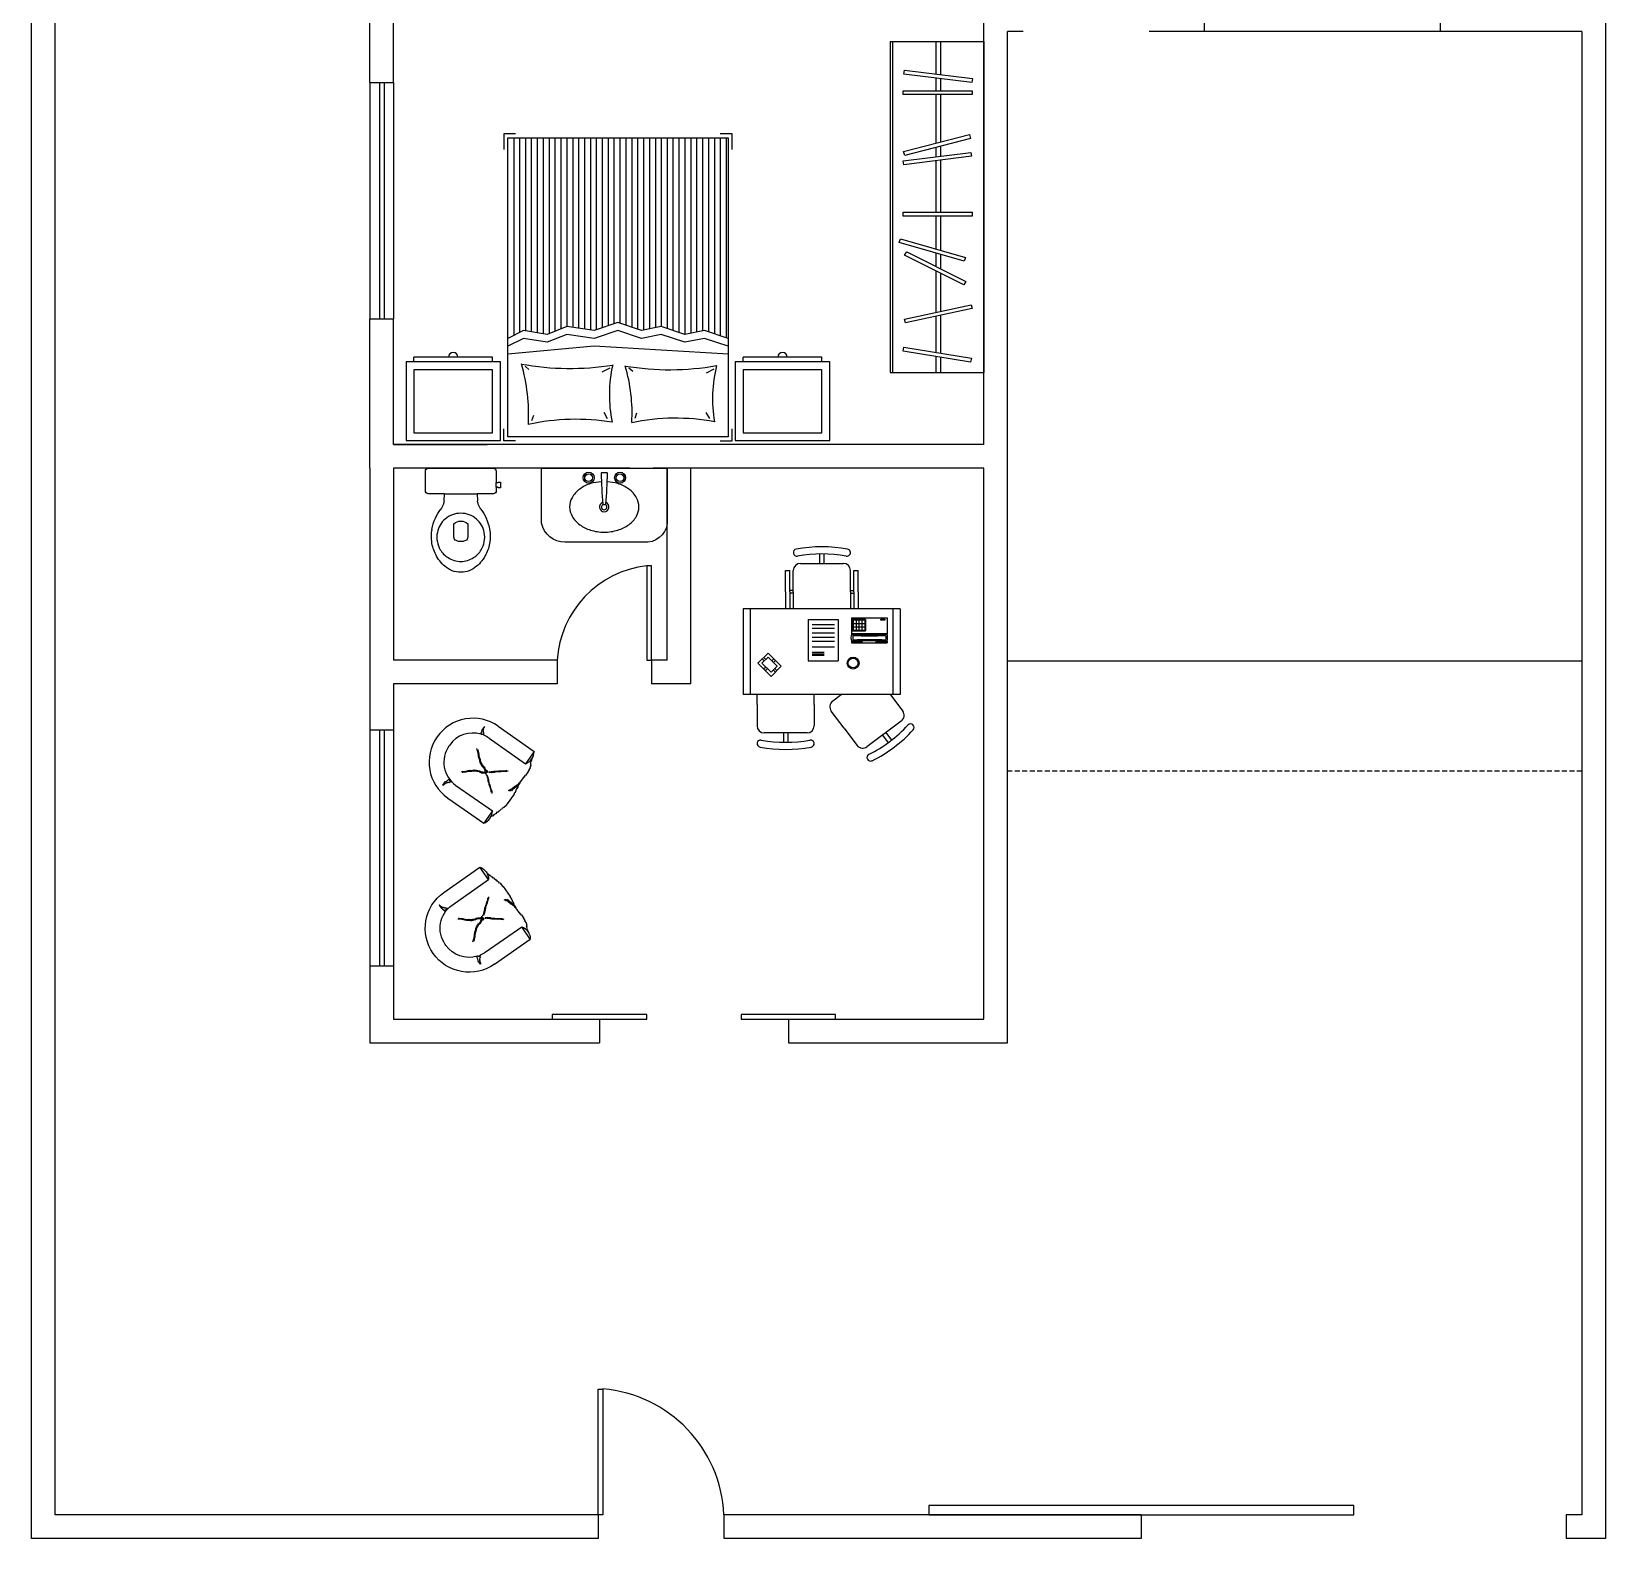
# Model space of a CAD drawing. Header units: metres. Extents: x 5374 to 19439, y 1840 to 7214.
# Drawn here: x 18439 to 19439, y 4831 to 5789 of the extents above; entities that cross this region are included whole.
import ezdxf

# ---------------------------------------------------------------- set-up
doc = ezdxf.new("R2010")
doc.units = ezdxf.units.M
doc.linetypes.add('HIDDEN2', pattern=[4.7625, 3.175, -1.5875])
for name, color, linetype in [('01', 1, 'Continuous'), ('02', 2, 'Continuous'), ('03', 3, 'Continuous'), ('06', 6, 'Continuous'), ('Block1', 1, 'Continuous'), ('Block2', 2, 'Continuous')]:
    doc.layers.add(name, color=color, linetype=linetype)

# ---------------------------------------------------------------- blocks, each defined once
blk = doc.blocks.new('CamaCasal001')
for p, q in [((-65, -3), (-72.5, -3)), ((-72.5, -3), (-72.5, -10.5)), ((65, -3), (72.5, -3)), ((72.5, -3), (72.5, -10.5)), ((-58.4, -17.1), (-56.1, -21)), ((-10.9, -17.3), (-12.1, -20.6)), ((6.7, -16.9), (8.8, -20.9)), ((54.7, -15.9), (53.4, -19.2)), ((-60.9, -48.5), (-56.1, -45.8)), ((-7, -49.2), (-9.5, -47.1)), ((5.2, -49.1), (10.1, -46.6)), ((59, -50.4), (56.6, -48.2)), ((-70, -58), (15, -63)), ((15, -63), (70, -58)), ((-70, -63), (-55, -68)), ((-70, -68), (-55, -73)), ((-68.8, -195.5), (-68.8, -68.4)), ((-65, -195.5), (-65, -69.7)), ((-55, -68), (-42.5, -65.5)), ((-42.5, -65.5), (-27.5, -70.5)), ((-27.5, -70.5), (-15, -68)), ((-15, -68), (0, -73)), ((0, -73), (15, -68)), ((15, -68), (32.5, -70.5)), ((32.5, -70.5), (45, -65.5)), ((45, -65.5), (60, -68)), ((60, -68), (70, -63)), ((60, -73), (70, -68)), ((66.2, -195.5), (66.2, -69.9)), ((-61.3, -195.5), (-61.3, -70.9)), ((-57.5, -195.5), (-57.5, -72.2)), ((-55, -73), (-42.5, -70.5)), ((-53.8, -195.5), (-53.8, -72.8)), ((-50, -195.5), (-50, -72)), ((-46.3, -195.5), (-46.3, -71.3)), ((-42.5, -70.5), (-27.5, -75.5)), ((-42.5, -195.5), (-42.5, -70.5)), ((-38.8, -195.5), (-38.8, -71.8)), ((-35, -195.5), (-35, -73)), ((-31.3, -195.5), (-31.3, -74.3)), ((-27.5, -75.5), (-15, -73)), ((-27.5, -195.5), (-27.5, -75.5)), ((-23.8, -195.5), (-23.8, -74.8)), ((-20, -195.5), (-20, -74)), ((-16.3, -195.5), (-16.3, -73.3)), ((-15, -73), (0, -78)), ((-12.5, -195.5), (-12.5, -73.8)), ((-8.8, -195.5), (-8.8, -75.1)), ((-5, -195.5), (-5, -76.3)), ((-1.3, -195.5), (-1.3, -77.6)), ((0, -78), (15, -73)), ((2.5, -195.5), (2.5, -77.2)), ((6.2, -195.5), (6.2, -75.9)), ((10, -195.5), (10, -74.7)), ((13.7, -195.5), (13.7, -73.4)), ((15, -73), (32.5, -75.5)), ((17.5, -195.5), (17.5, -73.4)), ((21.2, -195.5), (21.2, -73.9)), ((25, -195.5), (25, -74.4)), ((28.7, -195.5), (28.7, -75)), ((32.5, -75.5), (45, -70.5)), ((32.5, -195.5), (32.5, -75.5)), ((36.2, -195.5), (36.2, -74)), ((40, -195.5), (40, -72.5)), ((43.7, -195.5), (43.7, -71)), ((45, -70.5), (60, -73)), ((47.5, -195.5), (47.5, -70.9)), ((51.2, -195.5), (51.2, -71.5)), ((55, -195.5), (55, -72.2)), ((58.7, -195.5), (58.7, -72.8)), ((62.5, -195.5), (62.5, -71.8)), ((-72.5, -188), (-72.5, -198)), ((72.5, -198), (72.5, -188)), ((-72.5, -198), (-65, -198)), ((65, -198), (72.5, -198))]:
    blk.add_line(p, q)
blk.add_lwpolyline([(-70, -5.5), (70, -5.5), (70, -195.5), (-70, -195.5)], close=True)
for centre, radius, start, end in [((-144.2, -30), 84.1, 345.7287, 10.2181), ((-36.5, 118.4), 135.7, 259.4205, 281.7815), ((89.6, -21.2), 98.6, 176.1219, 197.2683), ((-82.6, -32), 88, 347.3997, 11.3333), ((26.7, 122.4), 139, 260.4676, 282.5636), ((170, -19.8), 113.3, 176.7024, 196.4311), ((-33, -219.8), 171.7, 80.4985, 99.9759), ((30.4, -220.6), 171.7, 79.6119, 99.0947)]:
    blk.add_arc(centre, radius, start, end)
blk = doc.blocks.new('Criado006')
for p, q in [((-30, 53), (-30, 3)), ((30, 53), (-30, 53)), ((-25, 53), (-25, 56)), ((25, 56), (-25, 56)), ((25, 53), (25, 56)), ((30, 3), (30, 53)), ((25, 48), (-25, 48)), ((-25, 48), (-25, 8)), ((25, 8), (25, 48)), ((-30, 3), (30, 3)), ((-25, 8), (25, 8))]:
    blk.add_line(p, q)
blk.add_arc((0, 56), 3, 0, 180)
blk = doc.blocks.new('Lavatorio008')
blk.add_lwpolyline([(-1.9, -8.6, 0.05843), (-8.8, -9.8, 0.08425), (-15.6, -13.2, 0.10647), (-20.5, -18.7, 0.13016), (-22.1, -24.6, 0.13016), (-20.5, -30.4, 0.10647), (-15.6, -35.9, 0.08425), (-8.8, -39.3, 0.07328), (-0.1, -40.6, 0.07328), (8.6, -39.3, 0.08425), (15.5, -35.9, 0.10647), (20.4, -30.4, 0.13016), (21.9, -24.6, 0.13016), (20.4, -18.7, 0.10647), (15.5, -13.2, 0.08425), (8.6, -9.8, 0.05711), (1.9, -8.6)], format="xyb")
blk.add_lwpolyline([(-1, -22.8, 0.38969), (-0.8, -23), (0, -23), (0.8, -23, 0.38969), (1, -22.8, 0.01723), (2, -3.2, 0.41877), (1.8, -3), (0, -3), (-1.8, -3, 0.41877), (-2, -3.2, 0.01723)], format="xyb", close=True)
for centre, radius in [((-10, -6), 3.5), ((-10, -6), 2.5), ((-10, -6), 2.4), ((10, -6), 3.5), ((10, -6), 2.5), ((10, -6), 2.4)]:
    blk.add_circle(centre, radius)
for radius, start, end in [(3, 109.9848, 66.8451), (1.75, 116.7599, 62.2389)]:
    blk.add_arc((-0.1, -24.6), radius, start, end)
blk = doc.blocks.new('Vaso003c')
for p, q in [((3, 20.7), (3, -20.7)), ((12.1, 22.5), (4.8, 22.5)), ((15.1, 22.5), (12.1, 22.5)), ((17.4, 22.5), (15.1, 22.5)), ((19.2, 10.3), (19.2, 20.7)), ((23.8, 10.6), (19.2, 10.3)), ((19.2, -20.7), (19.2, -10.3)), ((19.2, -10.3), (23.8, -10.6)), ((4.8, -22.5), (12.1, -22.5)), ((12.1, -23.7), (11.8, -23.7)), ((11.8, -23.7), (11.8, -25.2)), ((11.8, -25.2), (13.6, -25.2)), ((12.1, -22.5), (12.1, -23.7)), ((13.6, -25.2), (15.4, -25.2)), ((15.1, -23.7), (15.1, -22.5)), ((15.1, -22.5), (17.4, -22.5)), ((15.4, -23.7), (15.1, -23.7)), ((15.4, -25.2), (15.4, -23.7))]:
    blk.add_line(p, q)
for points in [[(19.2, 10.3), (19.2, 0), (19.2, -10.3)], [(15.1, -22.5), (12.1, -22.5)]]:
    blk.add_lwpolyline(points)
for points in [[(31.6, 0, -0.18052), (35.3, 10, -0.16716), (43.8, 14.9, -0.1), (49.8, 14.9, -0.09629), (54.8, 13, -0.13332), (59.8, 8.1, -0.15089), (62.2, 0, -0.15089), (59.8, -8.1, -0.13332), (54.8, -13, -0.09629), (49.8, -14.9, -0.1), (43.8, -14.9, -0.16716), (35.3, -10, -0.18052)], [(49, 3, 0.27698), (46.8, 4.4), (38.3, 4.4, 0.39326), (38.3, -4.5), (46.8, -4.5, 0.27698), (49, -3, 0.2)]]:
    blk.add_lwpolyline(points, format="xyb", close=True)
for centre, radius, start, end in [((4.8, 20.7), 1.79, 89.5929, 180.3396), ((17.4, 20.7), 1.82, 0.5732, 92.5231), ((20.1, 31.8), 21.5, 279.9541, 285.4067), ((20.9, 25.4), 15.1, 288.9102, 302.8225), ((45.6, -8.5), 26.9, 113.7212, 127.9102), ((46.4, -8.5), 27.2, 99.682, 115.2124), ((46.4, -4.6), 23.3, 81.5468, 101.3173), ((46.4, -6.1), 24.8, 62.5846, 82.0561), ((46.7, -5.9), 24.5, 40.581, 63.0371), ((53.9, 0), 15.2, 0.1765, 41.4371), ((46.7, 5.9), 24.5, 296.9629, 319.419), ((53.9, 0), 15.2, 318.5629, 359.8235), ((20.1, -31.8), 21.5, 74.5933, 80.0459), ((20.9, -25.4), 15.1, 57.1775, 71.0898), ((45.6, 8.5), 26.9, 232.0898, 246.2788), ((46.4, 8.5), 27.2, 244.7876, 260.318), ((46.4, 4.6), 23.3, 258.6827, 278.4532), ((46.4, 6.1), 24.8, 277.9439, 297.4154), ((4.8, -20.7), 1.79, 179.6604, 270.4071), ((17.4, -20.7), 1.82, 267.4769, 359.4268)]:
    blk.add_arc(centre, radius, start, end)
blk = doc.blocks.new('Armario015')
for p, q in [((125, 59.5), (-119.6, 59.5)), ((-119.6, 0), (-119.6, 59.5)), ((125, 0), (125, 59.5)), ((-108.3, 32), (-119.6, 32)), ((-77.3, 32), (-105.3, 32)), ((-77.3, 32), (-105.3, 32)), ((-46.3, 32), (-74.2, 32)), ((-32.3, 32), (-42.9, 32)), ((-4.1, 32), (-29.2, 32)), ((37.3, 32), (-1.1, 32)), ((47.6, 32), (40.3, 32)), ((85.8, 32), (50.7, 32)), ((97.6, 32), (88.7, 32)), ((125, 32), (100.6, 32)), ((-107.7, 29), (-119.6, 29)), ((-107.7, 29), (-119.6, 29)), ((-78, 29), (-104.7, 29)), ((-78, 29), (-104.7, 29)), ((-44.6, 29), (-75, 29)), ((-31.3, 29), (-41.1, 29)), ((-4.1, 29), (-28.2, 29)), ((36.9, 29), (-1.1, 29)), ((46.7, 29), (39.8, 29)), ((85.8, 29), (49.8, 29)), ((98, 29), (88.7, 29)), ((125, 29), (101, 29)), ((125, 1.5), (-119.6, 1.5)), ((125, 0), (-119.6, 0))]:
    blk.add_line(p, q)
for points in [[(-103.8, 8.2), (-100.9, 8.7), (-109, 51.6), (-111.9, 51.1)], [(-82.8, 9.8), (-80, 9), (-69.4, 51.4), (-72.3, 52.1)], [(-4.1, 8.3), (-1.1, 8.3), (-1.1, 52), (-4.1, 52)], [(33.8, 8.6), (36.8, 8.2), (43.1, 51.3), (40.2, 51.7)], [(40.9, 9.3), (43.7, 8.5), (56.2, 50.3), (53.4, 51.1)], [(85.8, 8.3), (88.7, 8.3), (88.7, 52), (85.8, 52)], [(100.9, 8.6), (103.8, 9), (97.7, 52.2), (94.8, 51.8)], [(-32.9, 9), (-30.3, 10.5), (-52.3, 48.1), (-54.8, 46.7)], [(-23.5, 5.6), (-20.7, 6.5), (-34.5, 47.9), (-37.3, 46.9)]]:
    blk.add_lwpolyline(points, close=True)
blk = doc.blocks.new('A$C280F56C6')
at = {"layer": 'Block1'}
for p, q in [((68.5, 109.4), (59.3, 100.2)), ((66.4, 93.1), (59.3, 100.2)), ((68.5, 106.6), (62.2, 100.2)), ((66.4, 96), (62.2, 100.2)), ((63.4, 104.2), (64.8, 102.8)), ((64.5, 105.4), (65.9, 103.9)), ((75.6, 102.3), (66.4, 93.1)), ((72.8, 102.3), (66.4, 96)), ((75.6, 102.3), (68.5, 109.4)), ((72.8, 102.3), (68.5, 106.6)), ((70.1, 105), (71.5, 106.4)), ((70.2, 99.7), (71.6, 98.3)), ((71.2, 103.9), (72.6, 105.3)), ((19.7, 91.5), (13.2, 91.5)), ((19.7, 88.5), (13.2, 88.5)), ((63.7, 98.6), (62.3, 97.2)), ((64.9, 97.5), (63.4, 96.1)), ((69, 98.6), (70.4, 97.2)), ((117.5, 84.6), (117.5, 87.1)), ((119.5, 84.6), (119.5, 87.1)), ((99.2, 74.3), (70.2, 74.3)), ((70.2, 74.3), (70.2, 53.3)), ((74.1, 71.3), (74.1, 63)), ((75.2, 71.3), (75.2, 63)), ((76.3, 71.3), (76.3, 63)), ((80.1, 71.5), (80.1, 55.8)), ((83.9, 71.5), (83.9, 55.8)), ((86.8, 71.5), (86.8, 55.8)), ((89.7, 71.5), (89.7, 55.8)), ((93, 71.5), (93, 55.8)), ((95.7, 71.5), (95.7, 55.8)), ((99.2, 74.3), (99.2, 53.3)), ((138.5, 66.1), (145.1, 66.1)), ((138.5, 63.1), (145.1, 63.1)), ((99.2, 53.3), (70.2, 53.3)), ((117.5, 44.6), (117.5, 42.1)), ((119.5, 44.6), (119.5, 42.1)), ((82.8, 43.9), (82.8, 18.9)), ((83.8, 43.9), (82.8, 43.9)), ((82.8, 36.4), (84.1, 36.1)), ((83.5, 43.9), (83.5, 36.9)), ((83.5, 36.9), (84.1, 36.7)), ((89.3, 36.9), (88.6, 36.7)), ((100.4, 43.9), (88.9, 43.9)), ((89.3, 43.9), (89.3, 36.9)), ((89.4, 43.9), (89.4, 18.9)), ((99.1, 43.1), (91.2, 43.1)), ((91.2, 43.1), (91.2, 34.1)), ((99.1, 34.1), (91.2, 34.1)), ((98.6, 42.6), (91.7, 42.6)), ((91.7, 42.6), (91.7, 34.6)), ((98.6, 40.6), (91.7, 40.6)), ((98.6, 38.6), (91.7, 38.6)), ((98.6, 36.6), (91.7, 36.6)), ((98.6, 34.6), (91.7, 34.6)), ((93.9, 42.6), (93.9, 34.6)), ((96.4, 42.6), (96.4, 34.6)), ((98.6, 34.6), (98.6, 42.6)), ((99.1, 34.1), (99.1, 43.1)), ((100.4, 43.9), (100.4, 18.9)), ((18.1, 22.2), (12.8, 18.2)), ((82.8, 26.4), (84.1, 26.8)), ((83.5, 25.9), (84.1, 26)), ((83.5, 25.9), (83.5, 19)), ((89.3, 25.9), (88.6, 26)), ((89.3, 25.9), (89.3, 19)), ((98.6, 20.4), (98.6, 23.2)), ((98.6, 23.2), (99.3, 23.2)), ((99.3, 23.2), (99.3, 20.4)), ((19.9, 19.8), (14.6, 15.8)), ((83.8, 18.9), (82.8, 18.9)), ((100.4, 18.9), (88.9, 18.9)), ((99.3, 20.4), (98.6, 20.4))]:
    blk.add_line(p, q, dxfattribs=at)
for radius in [4.14, 3.42]:
    blk.add_circle((68.6, 42.7), radius, dxfattribs=at)
for centre, radius, start, end in [((86.4, 34.5), 9.76, 75.0478, 104.9522), ((-149.4, 31.4), 233.6, 356.9321, 3.0679), ((86.4, 33.2), 9.76, 80.158, 99.842), ((-148.6, 31.3), 233.6, 357.1743, 2.8257), ((321.3, 31.3), 233.6, 177.1743, 182.8257), ((322.1, 31.4), 233.6, 176.9321, 183.0679), ((86.4, 28.4), 9.76, 255.0478, 284.9522), ((86.4, 29.4), 9.76, 260.158, 279.842)]:
    blk.add_arc(centre, radius, start, end, dxfattribs=at)
at = {"layer": 'Block2'}
for p, q in [((106.6, 119.8), (46.6, 119.8)), ((46.6, 9.8), (46.6, 119.8)), ((106.6, 114.8), (46.6, 114.8)), ((106.6, 9.8), (106.6, 119.8)), ((19.7, 75), (19.7, 105)), ((39.7, 110), (24.7, 110)), ((118.5, 90.1), (106.6, 90.1)), ((118.5, 90.1), (133.5, 90.1)), ((133.5, 90.1), (133.5, 87.1)), ((118.5, 87.1), (106.6, 87.1)), ((118.5, 84.6), (106.6, 84.6)), ((118.5, 87.1), (133.5, 87.1)), ((118.5, 84.6), (133.5, 84.6)), ((138.5, 79.6), (138.5, 49.6)), ((39.7, 70), (24.7, 70)), ((46.3, 51.2), (42, 57)), ((23, 49), (11, 40)), ((118.5, 44.6), (106.6, 44.6)), ((118.5, 44.6), (133.5, 44.6)), ((118.5, 42.1), (106.6, 42.1)), ((118.5, 39.1), (106.6, 39.1)), ((118.5, 42.1), (133.5, 42.1)), ((118.5, 39.1), (133.5, 39.1)), ((133.5, 42.1), (133.5, 39.1)), ((28, 9), (10, 33)), ((46.3, 16.5), (35, 8)), ((106.6, 14.8), (46.6, 14.8)), ((106.6, 9.8), (46.6, 9.8))]:
    blk.add_line(p, q, dxfattribs=at)
for points in [[(39.7, 110), (46.3, 110)], [(39.7, 70), (46.3, 70)], [(23, 49), (35, 58)]]:
    blk.add_lwpolyline(points, dxfattribs=at)
for centre, radius, start, end in [((108.1, 90), 100, 169.6601, 190.3399), ((12.2, 107.5), 2.5, 349.6601, 169.6601), ((108.1, 90), 95, 169.6601, 190.3399), ((24.7, 105), 5, 90, 180), ((133.5, 79.6), 5, 0, 90), ((146, 82.1), 2.5, 10.3399, 190.3399), ((50.1, 64.6), 95, 349.6601, 10.3399), ((50.1, 64.6), 100, 349.6601, 10.3399), ((12.2, 72.5), 2.5, 190.3399, 10.3399), ((24.7, 75), 5, 180, 270), ((38, 54), 5, 36.8699, 126.8699), ((133.5, 49.6), 5, 270, 0), ((146, 47.1), 2.5, 169.6601, 349.6601), ((14, 36), 5, 126.8699, 216.8699), ((2.5, 30.5), 2.5, 26.53, 206.53), ((89.7, 74), 100, 206.53, 227.2098), ((89.7, 74), 95, 206.53, 227.2098), ((23.5, 2.5), 2.5, 227.2098, 47.2098), ((32, 12), 5, 216.8699, 306.8699)]:
    blk.add_arc(centre, radius, start, end, dxfattribs=at)
blk = doc.blocks.new('MsEscrit002')
at = {"layer": 'Block2'}
blk.add_blockref('A$C280F56C6', (-150.1, -64.6), dxfattribs=at)
blk = doc.blocks.new('Poltrona011')
at = {"layer": 'Block1'}
for p, q in [((-7.19, 43.4), (-6.62, 42.97)), ((-7.05, 42.69), (-6.48, 42.26)), ((-6.62, 42.97), (-6.2, 42.54)), ((-6.48, 42.26), (-6.05, 41.83)), ((-6.2, 42.54), (-5.77, 41.97)), ((-6.05, 41.83), (-5.63, 41.26)), ((-5.77, 41.97), (-5.48, 41.54)), ((-5.63, 41.26), (-5.34, 40.83)), ((-5.48, 41.54), (-5.06, 40.97)), ((-5.34, 40.83), (-4.91, 40.26)), ((-5.06, 40.97), (-4.49, 40.26)), ((-4.91, 40.26), (-4.34, 39.55)), ((-4.49, 40.26), (-4.2, 39.83)), ((-4.34, 39.55), (-4.06, 39.12)), ((-4.2, 39.83), (-3.77, 39.41)), ((-4.06, 39.12), (-3.63, 38.69)), ((-3.77, 39.41), (-3.35, 38.69)), ((-3.63, 38.69), (-3.2, 37.98)), ((-3.35, 38.69), (-2.92, 38.26)), ((-3.2, 37.98), (-2.78, 37.55)), ((-2.92, 38.26), (-2.49, 37.84)), ((-2.78, 37.55), (-2.35, 37.12)), ((-2.49, 37.84), (-2.06, 37.55)), ((-2.35, 37.12), (-1.92, 36.84)), ((-2.06, 37.55), (-1.78, 37.12)), ((-1.92, 36.84), (-1.64, 36.41)), ((-1.78, 37.12), (-1.49, 36.7)), ((-1.64, 36.41), (-1.35, 35.98)), ((-1.49, 36.7), (-1.07, 36.41)), ((-1.35, 35.98), (-0.92, 35.7)), ((-1.07, 36.41), (-0.92, 35.98)), ((-0.92, 35.98), (-0.64, 35.55)), ((-0.92, 35.7), (-0.78, 35.27)), ((-0.78, 35.27), (-0.5, 34.84)), ((-0.64, 35.55), (-0.35, 35.13)), ((1.64, 35.55), (1.36, 35.13)), ((1.78, 35.27), (1.5, 34.84)), ((1.93, 35.98), (1.64, 35.55)), ((1.93, 35.7), (1.78, 35.27)), ((2.07, 36.41), (1.93, 35.98)), ((2.35, 35.98), (1.93, 35.7)), ((2.5, 36.69), (2.07, 36.41)), ((2.64, 36.41), (2.35, 35.98)), ((2.78, 37.12), (2.5, 36.69)), ((2.92, 36.84), (2.64, 36.41)), ((3.07, 37.55), (2.78, 37.12)), ((3.35, 37.12), (2.92, 36.84)), ((3.49, 37.84), (3.07, 37.55)), ((3.78, 37.55), (3.35, 37.12)), ((3.92, 38.26), (3.49, 37.84)), ((4.21, 37.98), (3.78, 37.55)), ((4.35, 38.69), (3.92, 38.26)), ((4.64, 38.69), (4.21, 37.98)), ((4.78, 39.4), (4.35, 38.69)), ((5.06, 39.12), (4.64, 38.69)), ((5.21, 39.83), (4.78, 39.4)), ((5.35, 39.55), (5.06, 39.12)), ((5.49, 40.26), (5.21, 39.83)), ((5.92, 40.26), (5.35, 39.55)), ((6.06, 40.97), (5.49, 40.26)), ((6.35, 40.83), (5.92, 40.26)), ((6.49, 41.54), (6.06, 40.97)), ((6.63, 41.26), (6.35, 40.83)), ((6.77, 41.97), (6.49, 41.54)), ((7.06, 41.83), (6.63, 41.26)), ((7.2, 42.54), (6.77, 41.97)), ((7.49, 42.26), (7.06, 41.83)), ((7.63, 42.97), (7.2, 42.54)), ((8.06, 42.68), (7.49, 42.26)), ((8.2, 43.4), (7.63, 42.97)), ((-4.06, 26), (-3.49, 26.86)), ((-3.63, 25.86), (-3.06, 26.71)), ((-3.49, 26.86), (-3.06, 27.28)), ((-3.06, 27.28), (-2.64, 27.71)), ((-3.06, 26.71), (-2.64, 27.14)), ((-2.64, 27.71), (-2.07, 28.57)), ((-2.64, 27.14), (-2.21, 27.57)), ((-2.21, 27.57), (-1.64, 28.42)), ((-2.07, 28.57), (-1.92, 29.14)), ((-1.92, 29.14), (-1.64, 29.56)), ((-1.64, 29.56), (-1.35, 30.42)), ((-1.64, 28.42), (-1.5, 28.99)), ((-1.5, 28.99), (-1.21, 29.42)), ((-1.35, 30.85), (-1.21, 31.28)), ((-1.35, 30.42), (-1.35, 30.85)), ((-1.21, 31.28), (-1.07, 31.85)), ((-1.21, 29.42), (-0.93, 30.28)), ((-1.07, 31.85), (-0.78, 32.27)), ((-0.93, 30.71), (-0.78, 31.13)), ((-0.93, 30.28), (-0.93, 30.71)), ((-0.78, 32.27), (-0.21, 33.13)), ((-0.78, 31.13), (-0.64, 31.7)), ((-0.64, 31.7), (-0.35, 32.13)), ((-0.35, 32.13), (0.22, 32.99)), ((0.5, 33.41), (0.36, 33.84)), ((0.79, 32.99), (0.5, 33.41)), ((1.36, 32.13), (0.79, 32.99)), ((1.07, 33.41), (0.93, 32.99)), ((1.21, 33.84), (1.07, 33.41)), ((1.5, 34.84), (1.21, 34.41)), ((1.21, 34.41), (1.21, 33.84)), ((1.78, 32.27), (1.21, 33.13)), ((1.64, 31.7), (1.36, 32.13)), ((1.78, 31.13), (1.64, 31.7)), ((2.07, 31.85), (1.78, 32.27)), ((1.93, 30.7), (1.78, 31.13)), ((1.93, 30.28), (1.93, 30.7)), ((2.21, 29.42), (1.93, 30.28)), ((2.21, 31.28), (2.07, 31.85)), ((2.35, 30.85), (2.21, 31.28)), ((2.5, 28.99), (2.21, 29.42)), ((2.35, 30.42), (2.35, 30.85)), ((2.64, 29.56), (2.35, 30.42)), ((2.64, 28.42), (2.5, 28.99)), ((2.92, 29.14), (2.64, 29.56)), ((3.21, 27.57), (2.64, 28.42)), ((3.07, 28.57), (2.92, 29.14)), ((3.64, 27.71), (3.07, 28.57)), ((3.64, 27.14), (3.21, 27.57)), ((4.06, 27.28), (3.64, 27.71)), ((4.06, 26.71), (3.64, 27.14)), ((4.49, 26.85), (4.06, 27.28)), ((4.63, 25.86), (4.06, 26.71)), ((5.06, 26), (4.49, 26.85)), ((-19.21, 18.43), (-19.98, 18.43)), ((-19.98, 18.43), (-19.98, 18.24)), ((-19.98, 18.24), (-17.48, 18.24)), ((-19.02, 18.62), (-19.21, 18.43)), ((-18.64, 18.62), (-19.02, 18.62)), ((-18.06, 18.81), (-18.64, 18.81)), ((-18.64, 18.81), (-18.64, 18.62)), ((-17.87, 19.01), (-18.06, 19.01)), ((-18.06, 19.01), (-18.06, 18.81)), ((-17.68, 19.2), (-17.87, 19.01)), ((-17.48, 19.2), (-17.68, 19.2)), ((-17.29, 19.58), (-17.48, 19.39)), ((-17.48, 19.39), (-17.48, 19.2)), ((-17.48, 18.24), (-17.48, 18.43)), ((-17.48, 18.43), (-17.1, 18.43)), ((-16.91, 19.58), (-17.29, 19.58)), ((-17.1, 18.43), (-16.91, 18.62)), ((-16.71, 20.16), (-16.91, 20.16)), ((-16.91, 20.16), (-16.91, 19.58)), ((-16.91, 18.62), (-16.52, 18.62)), ((-16.14, 20.35), (-16.71, 20.16)), ((-16.52, 18.62), (-16.33, 18.81)), ((-16.33, 18.81), (-15.56, 18.81)), ((-15.94, 20.73), (-16.14, 20.73)), ((-16.14, 20.73), (-16.14, 20.35)), ((-15.77, 20.95), (-15.94, 20.73)), ((-15.84, 20.65), (-15.82, 20.74)), ((-15.84, 20.4), (-15.84, 20.65)), ((-15.82, 20.31), (-15.84, 20.4)), ((-15.82, 20.74), (-15.78, 20.82)), ((-15.82, 19.97), (-15.82, 20.31)), ((-15.74, 19.88), (-15.82, 19.97)), ((-15.78, 20.82), (-15.76, 20.91)), ((-15.76, 20.91), (-15.76, 20.93)), ((-15.71, 19.8), (-15.74, 19.88)), ((-15.67, 19.69), (-15.71, 19.8)), ((-15.63, 19.59), (-15.67, 19.69)), ((-15.54, 19.52), (-15.63, 19.59)), ((-15.56, 18.81), (-15.56, 19.01)), ((-15.56, 19.01), (-15.37, 19.01)), ((-15.44, 19.48), (-15.54, 19.52)), ((-15.31, 19.42), (-15.44, 19.48)), ((-15.37, 19.01), (-15.37, 19.2)), ((-15.37, 19.2), (-15.18, 19.2)), ((-15.25, 19.33), (-15.31, 19.42)), ((-7.34, 22.44), (-7.06, 22.86)), ((-7.34, 21.86), (-6.91, 22.29)), ((-7.06, 22.86), (-6.77, 23.29)), ((-6.91, 22.29), (-6.63, 22.72)), ((-6.77, 23.29), (-5.92, 24.15)), ((-6.63, 22.72), (-6.34, 23.15)), ((-6.34, 23.15), (-5.49, 24)), ((-5.92, 24.15), (-5.63, 24.57)), ((-5.63, 24.57), (-5.2, 24.86)), ((-5.49, 24), (-5.2, 24.43)), ((-5.2, 24.86), (-4.78, 25.14)), ((-5.2, 24.43), (-4.78, 24.72)), ((-4.78, 24.72), (-4.35, 25)), ((-4.78, 25.14), (-4.49, 25.57)), ((-4.49, 25.57), (-4.06, 26)), ((-4.35, 25), (-4.06, 25.43)), ((-4.06, 25.43), (-3.63, 25.86)), ((5.06, 25.43), (4.63, 25.86)), ((5.49, 25.57), (5.06, 26)), ((5.35, 25), (5.06, 25.43)), ((5.77, 24.71), (5.35, 25)), ((5.77, 25.14), (5.49, 25.57)), ((6.2, 24.86), (5.77, 25.14)), ((6.2, 24.43), (5.77, 24.71)), ((6.63, 24.57), (6.2, 24.86)), ((6.49, 24), (6.2, 24.43)), ((7.34, 23.15), (6.49, 24)), ((6.91, 24.14), (6.63, 24.57)), ((7.77, 23.29), (6.91, 24.14)), ((7.63, 22.72), (7.34, 23.15)), ((7.91, 22.29), (7.63, 22.72)), ((8.05, 22.86), (7.77, 23.29)), ((15.41, 19.19), (15.41, 19.58)), ((15.6, 19.19), (15.41, 19.19)), ((15.48, 19.32), (15.54, 19.41)), ((15.54, 19.41), (15.67, 19.47)), ((15.6, 19), (15.6, 19.19)), ((15.79, 19), (15.6, 19)), ((15.67, 19.47), (15.78, 19.52)), ((15.99, 20.92), (15.74, 20.33)), ((15.78, 19.52), (15.86, 19.58)), ((15.79, 18.81), (15.79, 19)), ((16.56, 18.81), (15.79, 18.81)), ((15.86, 19.58), (15.91, 19.69)), ((15.91, 19.69), (15.95, 19.79)), ((15.95, 19.79), (15.97, 19.88)), ((15.97, 19.88), (16.06, 19.96)), ((15.99, 20.9), (15.99, 20.92)), ((16.01, 20.81), (15.99, 20.9)), ((16, 20.94), (16.18, 20.73)), ((16.06, 20.73), (16.01, 20.81)), ((16.08, 20.64), (16.06, 20.73)), ((16.06, 20.3), (16.08, 20.39)), ((16.06, 19.96), (16.06, 20.3)), ((16.08, 20.39), (16.08, 20.64)), ((16.18, 20.73), (16.37, 20.73)), ((16.37, 20.73), (16.37, 20.34)), ((16.37, 20.34), (16.95, 20.15)), ((16.76, 18.61), (16.56, 18.81)), ((17.14, 18.61), (16.76, 18.61)), ((16.95, 20.15), (17.14, 20.15)), ((17.14, 20.15), (17.14, 19.58)), ((17.14, 19.58), (17.53, 19.58)), ((17.33, 18.42), (17.14, 18.61)), ((17.72, 18.42), (17.33, 18.42)), ((17.53, 19.58), (17.72, 19.38)), ((17.72, 19.38), (17.72, 19.19)), ((17.72, 19.19), (17.91, 19.19)), ((17.72, 18.23), (17.72, 18.42)), ((20.22, 18.23), (17.72, 18.23)), ((17.91, 19.19), (18.1, 19)), ((18.1, 19), (18.29, 19)), ((18.29, 19), (18.29, 18.81)), ((18.29, 18.81), (18.87, 18.81)), ((18.87, 18.81), (18.87, 18.61)), ((18.87, 18.61), (19.26, 18.61)), ((19.26, 18.61), (19.45, 18.42)), ((19.45, 18.42), (20.22, 18.42)), ((20.22, 18.42), (20.22, 18.23))]:
    blk.add_line(p, q, dxfattribs=at)
at = {"layer": 'Block1', "const_width": 1.05}
blk.add_lwpolyline([(0.07, 33.03, -1), (0.07, 34.08, -1)], format="xyb", close=True, dxfattribs=at)
at = {"layer": 'Block2'}
for p, q in [((-13.06, 52.63), (-13.06, 52.82)), ((-13.06, 52.82), (-10.75, 52.82)), ((-10.75, 52.82), (-10.75, 52.63)), ((-3.44, 52.63), (-3.44, 52.82)), ((-3.44, 52.82), (-2.87, 52.82)), ((-2.87, 52.82), (-2.87, 53.01)), ((-2.87, 53.01), (-1.14, 53.01)), ((-1.14, 53.2), (-0.37, 53.2)), ((-1.14, 53.01), (-1.14, 53.2)), ((-0.37, 53.39), (1.36, 53.39)), ((-0.37, 53.2), (-0.37, 53.39)), ((1.36, 53.59), (8.09, 53.58)), ((1.36, 53.39), (1.36, 53.59)), ((8.09, 53.58), (8.09, 53.39)), ((8.09, 53.39), (10.01, 53.39)), ((10.01, 53.39), (10.01, 53.2)), ((10.01, 53.2), (10.78, 53.2)), ((10.78, 53.2), (10.78, 53.01)), ((10.78, 53.01), (10.97, 53.01)), ((10.97, 53.01), (10.97, 52.82)), ((10.97, 52.82), (11.74, 52.82)), ((11.74, 52.82), (11.74, 52.62)), ((-24.5, 24.5), (-24.49, 49)), ((-24.49, 49), (-16.09, 49)), ((-20.17, 50.32), (-20.17, 50.52)), ((-20.17, 50.52), (-19.59, 50.52)), ((-19.59, 50.52), (-19.59, 50.71)), ((-19.59, 50.71), (-18.63, 50.71)), ((-18.63, 50.71), (-18.63, 50.9)), ((-18.63, 50.9), (-18.25, 50.9)), ((-18.25, 50.9), (-18.25, 51.09)), ((-18.25, 51.09), (-18.05, 51.09)), ((-18.05, 51.09), (-18.05, 51.28)), ((-18.05, 51.28), (-17.86, 51.28)), ((-17.86, 51.28), (-17.86, 51.48)), ((-17.86, 51.48), (-17.28, 51.48)), ((-17.28, 51.48), (-17.28, 51.86)), ((-17.28, 51.86), (-17.09, 51.86)), ((-17.09, 51.86), (-17.09, 52.05)), ((-17.09, 52.05), (-16.52, 52.05)), ((-16.52, 52.05), (-16.52, 52.24)), ((-16.52, 52.24), (-15.75, 52.24)), ((-16.1, 24.15), (-16.09, 49)), ((-15.75, 52.24), (-15.75, 52.44)), ((-15.75, 52.44), (-14.4, 52.44)), ((-14.4, 52.44), (-14.4, 52.63)), ((-14.4, 52.63), (-13.06, 52.63)), ((-10.75, 52.63), (-9.79, 52.63)), ((-9.79, 52.63), (-9.79, 52.44)), ((-9.79, 52.44), (-5.56, 52.43)), ((-5.75, 52.43), (-5.17, 52.43)), ((-5.56, 52.43), (-5.56, 52.63)), ((-5.56, 52.63), (-3.44, 52.63)), ((-5.17, 52.43), (-5.17, 52.24)), ((-5.17, 52.24), (-4.02, 52.24)), ((-4.02, 52.24), (-4.02, 52.05)), ((-4.02, 52.05), (-3.64, 52.05)), ((-3.64, 52.63), (-3.64, 52.43)), ((-3.64, 52.43), (-3.25, 52.43)), ((-3.64, 52.05), (-3.64, 51.86)), ((-3.64, 51.86), (-3.06, 51.86)), ((-3.25, 52.43), (-3.25, 52.24)), ((-3.25, 52.24), (-2.68, 52.24)), ((-3.06, 51.86), (-3.06, 51.67)), ((-3.06, 51.67), (-2.68, 51.67)), ((-2.68, 51.67), (-2.68, 51.47)), ((-2.68, 51.47), (-2.1, 51.47)), ((-2.68, 52.24), (-2.68, 52.05)), ((-2.68, 52.05), (-1.91, 52.05)), ((-2.1, 51.47), (-2.1, 51.28)), ((-2.1, 51.28), (-1.52, 51.28)), ((-1.91, 52.05), (-1.91, 51.86)), ((-1.91, 51.86), (-1.14, 51.86)), ((-1.52, 51.28), (-1.52, 51.09)), ((-1.52, 51.09), (-0.95, 51.09)), ((-1.14, 51.86), (-1.14, 51.66)), ((-1.14, 51.66), (-0.56, 51.66)), ((-0.95, 51.09), (-0.95, 50.9)), ((-0.95, 50.9), (-0.37, 50.9)), ((-0.56, 51.66), (-0.56, 51.47)), ((-0.56, 51.47), (0.21, 51.47)), ((-0.37, 50.9), (-0.37, 50.7)), ((-0.37, 50.7), (0.21, 50.7)), ((0.21, 51.47), (0.21, 51.28)), ((0.21, 51.28), (0.78, 51.28)), ((0.21, 50.7), (0.21, 50.51)), ((0.21, 50.51), (0.4, 50.51)), ((0.4, 50.51), (0.4, 50.32)), ((0.4, 50.32), (0.98, 50.32)), ((0.78, 51.28), (0.78, 51.09)), ((0.78, 51.09), (0.98, 51.09)), ((0.98, 51.09), (0.98, 50.7)), ((0.98, 50.7), (1.36, 50.7)), ((0.98, 50.32), (0.98, 50.13)), ((0.98, 50.13), (1.17, 50.13)), ((1.17, 49.94), (0.98, 49.94)), ((1.17, 50.13), (1.17, 49.94)), ((1.36, 50.7), (1.36, 50.32)), ((1.36, 50.32), (1.55, 50.32)), ((1.55, 50.32), (1.55, 49.74)), ((1.55, 49.74), (1.75, 49.74)), ((11.74, 52.62), (12.51, 52.62)), ((12.51, 52.62), (12.51, 52.43)), ((12.51, 52.43), (13.28, 52.43)), ((13.28, 52.43), (13.28, 52.24)), ((13.28, 52.24), (14.05, 52.24)), ((14.05, 52.24), (14.05, 52.05)), ((14.05, 52.05), (14.24, 52.05)), ((14.24, 52.05), (14.24, 51.85)), ((14.24, 51.85), (15.2, 51.85)), ((15.2, 51.85), (15.2, 51.47)), ((15.2, 51.47), (16.36, 51.47)), ((16.1, 24.15), (16.11, 49)), ((16.11, 49), (24.51, 49)), ((16.11, 49), (24.51, 49)), ((16.36, 51.47), (16.36, 51.28)), ((16.36, 51.28), (16.74, 51.28)), ((16.74, 51.28), (16.74, 51.09)), ((16.74, 51.09), (17.32, 51.09)), ((17.32, 51.09), (17.32, 50.89)), ((17.32, 50.89), (17.89, 50.89)), ((17.89, 50.89), (17.89, 50.7)), ((17.89, 50.7), (18.47, 50.7)), ((18.47, 50.7), (18.47, 50.51)), ((18.47, 50.51), (18.85, 50.51)), ((18.85, 50.51), (18.85, 50.32)), ((18.85, 50.32), (19.05, 50.32)), ((24.5, 24.5), (24.51, 49)), ((-0.35, 8.4), (0.35, 8.4)), ((0, 0), (0, 0))]:
    blk.add_line(p, q, dxfattribs=at)
for centre, radius, start, end in [((-20.29, 43.01), 7.32, 54.98285, 124.99531), ((20.31, 43), 7.32, 54.98285, 124.99531), ((0, 24.5), 24.5, 179.98908, 269.98908), ((-0.35, 24.15), 15.75, 179.98908, 191.72334), ((-0.35, 24.15), 15.75, 198.32852, 269.98908), ((0, 24.5), 24.5, 269.98908, 359.98908), ((0.35, 24.15), 15.75, 269.98908, 359.98908)]:
    blk.add_arc(centre, radius, start, end, dxfattribs=at)

msp = doc.modelspace()

# ---------------------------------------------------------------- linework, layer by layer
at = {"layer": '01'}
msp.add_line((19424.3, 5388.6), (19059.3, 5388.6), dxfattribs=at)
at = {"layer": '01', "linetype": 'HIDDEN2'}
for p, q in [((19424.3, 5318.6), (19059.3, 5318.6)), ((19059.3, 5146.1), (19059.3, 5216.1))]:
    msp.add_line(p, q, dxfattribs=at)
at = {"layer": '01'}
msp.add_lwpolyline([(18763.2, 5476.1), (18763.2, 5511.1), (18843.2, 5511.1), (18843.2, 5476.1, -0.40319), (18828.2, 5464.1), (18778.2, 5464.1, -0.34542)], format="xyb", close=True, dxfattribs=at)
for centre, radius, start, end in [((18837.3, 5385.4), 64.1, 96.2896, 176.648), ((18795.3, 4842.4), 84, 2.5575, 85.2531)]:
    msp.add_arc(centre, radius, start, end, dxfattribs=at)
at = {"layer": '02'}
for p, q in [((19334.3, 5788.6), (19184.3, 5788.6)), ((18654.3, 5756.1), (18654.3, 5606.1)), ((18669.3, 5756.1), (18669.3, 5606.1)), ((18654.3, 5344.9), (18654.3, 5194.9)), ((18669.3, 5344.9), (18669.3, 5194.9))]:
    msp.add_line(p, q, dxfattribs=at)
for points in [[(18833.2, 5389.2), (18833.2, 5449.2), (18830.2, 5449.2), (18830.2, 5389.2)], [(18770.1, 5161.1), (18830.1, 5161.1), (18830.1, 5164.1), (18770.1, 5164.1)], [(18890.1, 5161.1), (18950.1, 5161.1), (18950.1, 5164.1), (18890.1, 5164.1)], [(18799.3, 4846.1), (18799.3, 4926.1), (18802.3, 4926.1), (18802.3, 4846.1)], [(19009.3, 4846.1), (19279.3, 4846.1), (19279.3, 4852.1), (19009.3, 4852.1)]]:
    msp.add_lwpolyline(points, close=True, dxfattribs=at)
at = {"layer": '03'}
for p, q in [((18660.3, 5756.1), (18660.3, 5606.1)), ((18663.3, 5756.1), (18663.3, 5606.1)), ((18660.3, 5344.9), (18660.3, 5194.9)), ((18663.3, 5344.9), (18663.3, 5194.9))]:
    msp.add_line(p, q, dxfattribs=at)
at = {"layer": '06'}
for p, q in [((18439.3, 4831.1), (18439.3, 7213.8)), ((19439.3, 7213.8), (19439.3, 4831.1)), ((18454.3, 4846.1), (18454.3, 7198.8)), ((19044.3, 5526.1), (19044.3, 5991.1)), ((18654.3, 5756.1), (18654.3, 5891.1)), ((18669.3, 5756.1), (18669.3, 5846.1)), ((19184.3, 5803.6), (19184.3, 5788.6)), ((19059.3, 5511.1), (19059.3, 5788.6)), ((19069.3, 5788.6), (19059.3, 5788.6)), ((19184.3, 5788.6), (19149.3, 5788.6)), ((19424.3, 5788.6), (19334.3, 5788.6)), ((19424.3, 5788.6), (19424.3, 4846.1)), ((18669.3, 5756.1), (18669.3, 5770)), ((18654.3, 5756.1), (18669.3, 5756.1)), ((18654.3, 5511.1), (18654.3, 5606.1)), ((18654.3, 5606.1), (18669.3, 5606.1)), ((18669.3, 5526.1), (18669.3, 5606.1)), ((18669.3, 5526.1), (18669.3, 5606.1)), ((19044.3, 5526.1), (18669.3, 5526.1)), ((18669.3, 5526.1), (18728.8, 5526.1)), ((18654.3, 5511.1), (18654.3, 5344.9)), ((18669.3, 5511.1), (18669.3, 5389.2)), ((18819.3, 5511.1), (18669.3, 5511.1)), ((19044.3, 5511.1), (18834.3, 5511.1)), ((18843.2, 5389.2), (18843.2, 5511.1)), ((18858.2, 5374.2), (18858.2, 5511.1)), ((19044.3, 5161.1), (19044.3, 5511.1)), ((19059.3, 5146.1), (19059.3, 5511.1)), ((18773.2, 5389.2), (18669.3, 5389.2)), ((18773.2, 5389.2), (18773.2, 5374.2)), ((18843.2, 5389.2), (18833.2, 5389.2)), ((18833.2, 5389.2), (18833.2, 5374.2)), ((18773.2, 5374.2), (18669.3, 5374.2)), ((18669.3, 5374.2), (18669.3, 5344.9)), ((18858.2, 5374.2), (18833.2, 5374.2)), ((18654.3, 5344.9), (18669.3, 5344.9)), ((18654.3, 5194.9), (18669.3, 5194.9)), ((18654.3, 5194.9), (18654.3, 5146.1)), ((18669.3, 5194.9), (18669.3, 5161.1)), ((18669.3, 5161.1), (18800.1, 5161.1)), ((18800.1, 5161.1), (18800.1, 5146.1)), ((18920.1, 5161.1), (18920.1, 5146.1)), ((18920.1, 5161.1), (19044.3, 5161.1)), ((18654.3, 5146.1), (18800.1, 5146.1)), ((18920.1, 5146.1), (19059.3, 5146.1)), ((18799.3, 4846.1), (18454.3, 4846.1)), ((18799.3, 4846.1), (18799.3, 4831.1)), ((19144.3, 4846.1), (18879.3, 4846.1)), ((18879.3, 4831.1), (18879.3, 4846.1)), ((19144.3, 4846.1), (19144.3, 4831.1)), ((19424.3, 4846.1), (19414.3, 4846.1)), ((19414.3, 4846.1), (19414.3, 4831.1)), ((18799.3, 4831.1), (18439.3, 4831.1)), ((19144.3, 4831.1), (18879.3, 4831.1)), ((19439.3, 4831.1), (19414.3, 4831.1))]:
    msp.add_line(p, q, dxfattribs=at)
at = {"layer": '06', "ltscale": 1000000.0}
msp.add_line((19334.3, 5803.6), (19334.3, 5788.6), dxfattribs=at)
at = {"layer": '06'}
msp.add_lwpolyline([(19424.3, 5788.6), (19424.3, 5388.6)], dxfattribs=at)

# ---------------------------------------------------------------- block references
at = {"layer": '01'}
for name, p, xscale, rotation in [('Armario015', (18984.8, 5674.7), -0.86, 270), ('Vaso003c', (18712, 5514.1), -1, 90)]:
    msp.add_blockref(name, p, dxfattribs=dict(at, xscale=xscale, rotation=rotation))
at = {"layer": '01', "rotation": 180}
msp.add_blockref('CamaCasal001', (18811.8, 5525.6), dxfattribs=at)
at = {"layer": '01'}
for name, p in [('Criado006', (18707.2, 5525.7)), ('Criado006', (18916.4, 5525.7)), ('Lavatorio008', (18803.2, 5511.1))]:
    msp.add_blockref(name, p, dxfattribs=at)
for name, p, xscale, yscale, zscale, rotation in [('MsEscrit002', (18941.4, 5461.2), 0.9068273532648892, 0.9068273532648892, 0.9068273532648892, 90), ('Poltrona011', (18696.9, 5340.4), 1.138271955332258, 1.138271955332258, 1.138271955332258, 234.9685828741155), ('Poltrona011', (18694.5, 5202.8), -1.138271955332258, 1.138271955332258, 1.138271955332258, 305.0314171258844)]:
    msp.add_blockref(name, p, dxfattribs=dict(at, xscale=xscale, yscale=yscale, zscale=zscale, rotation=rotation))

doc.saveas('drawing.dxf')
